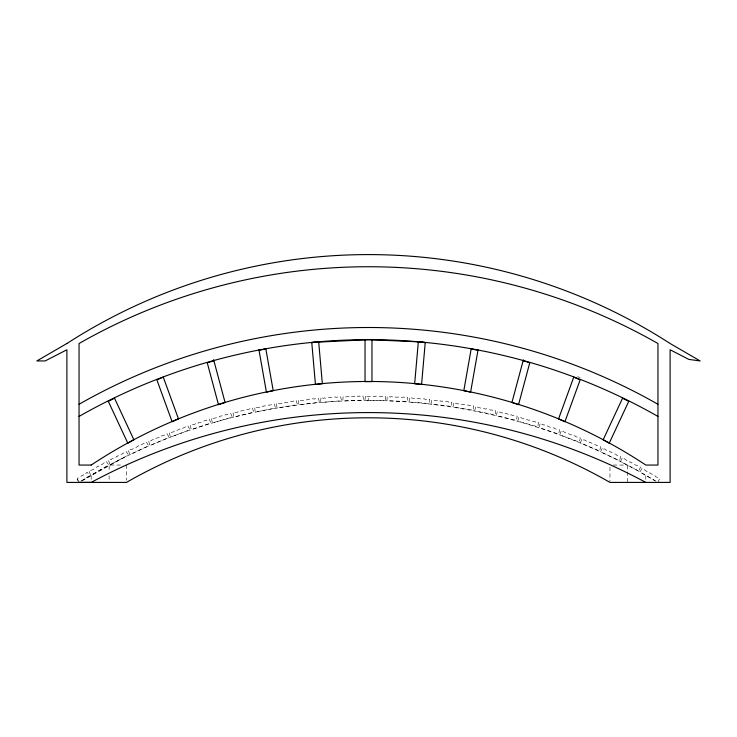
<?xml version="1.0" encoding="UTF-8"?>
<svg xmlns="http://www.w3.org/2000/svg" width="737" height="737" viewBox="0 0 737 737"><rect width="100%" height="100%" fill="white"/><g stroke="black" fill="none" stroke-linecap="round" stroke-linejoin="round"><path stroke-width="0.55" stroke-dasharray="3.69 2.76" d="M78.113 480.708L77.376 478.331L80.149 477.189L82.36 475.172L83.078 475.328L83.825 474.241L84.543 474.398L85.289 473.311L86.008 473.476L86.763 472.38L87.482 472.546L89.527 475.77L80.001 481.805M657.957 482.413L659.661 478.387L655.331 476.517L655.138 475.807L653.82 475.651L650.006 472.878L649.297 473.071L649.104 472.362L647.786 472.214L643.972 469.432L643.263 469.626L642.471 468.575L641.761 468.769L639.863 472.085L655.101 480.782M81.844 480.865L123.457 457.806M81.954 480.662A551.654 551.654 0 0 1 368.233 400.431L368.509 400.431C469.773 400.836 570.484 429.155 656.971 481.869M110.375 465.047L123.033 465.047M613.295 465.056L626.625 465.056M577.633 376.635L580.037 377.63M77.21 479.05L79.043 482.413M645.805 475.678L645.805 482.413M627.325 465.443L627.325 482.413M609.96 467.221L609.96 481.325M368.224 398.173L368.224 400.44M126.478 465.047L126.478 480.248M109.122 465.747L109.122 471.302M109.122 475.743L109.122 482.413M91.195 475.678L91.195 481.289M387.137 396.939L386.989 400.753L407.81 401.527L407.45 397.169L406.216 397.639L405.719 397.105L404.484 397.575L403.987 397.04L401.011 397.446L400.513 396.911L395.806 397.252L394.617 396.69L394.074 397.197L391.144 396.561L390.601 397.068L387.671 396.432L387.137 396.939M409.357 398.137L409.063 401.951L429.837 403.554L429.653 399.187L428.4 399.611L427.921 399.058L424.945 399.343L424.466 398.791L421.481 399.076L416.847 398.201L416.285 398.68L415.115 398.063L414.553 398.542L409.919 397.658L409.357 398.137M431.523 400.237L431.071 404.033L451.763 406.474L451.753 402.098L450.491 402.476L450.031 401.895L448.769 402.273L448.308 401.693L443.591 401.656L442.449 401.002L441.868 401.453L440.726 400.799L440.146 401.25L438.994 400.596L438.423 401.048L437.271 400.394L436.691 400.845L432.103 399.776L431.523 400.237M453.577 403.222L452.979 406.99L473.559 410.26L473.725 405.894L472.445 406.216L472.012 405.617L469.018 405.672L468.585 405.074L465.581 405.129L462.753 404.152L462.154 404.585L459.317 403.609L458.727 404.042L454.176 402.789L453.577 403.222M475.503 407.091L474.757 410.831L495.181 414.922L495.522 410.564L494.232 410.841L493.818 410.223L492.528 410.5L492.123 409.883L490.824 410.159L486.328 408.722L485.72 409.136L481.224 407.699L480.607 408.114L476.111 406.677L475.503 407.091M497.254 411.836L496.351 415.548L516.6 420.449L517.116 416.11L512.436 415.511L511.377 414.719L510.75 415.106L509.691 414.314L509.064 414.691L506.319 413.494L505.693 413.881L504.633 413.089L503.997 413.466L502.938 412.674L502.312 413.061L497.88 411.449L497.254 411.836M89.076 471.394L90.798 475.411L108.827 464.964L106.202 461.473L105.409 462.532L104.7 462.339L102.406 464.273L99.587 465.305L99.403 466.014L98.085 466.171L97.901 466.88L97.183 466.696L93.387 469.497L90.577 470.519L90.384 471.238L89.076 471.394M518.793 417.446L517.743 421.122L537.78 426.834L538.471 422.513L537.162 422.688L536.803 422.043L535.486 422.209L535.126 421.564L532.151 421.26L529.452 419.943L528.807 420.302L524.449 418.515L523.804 418.874L519.438 417.087L518.793 417.446M108.551 460.579L110.117 464.66L128.551 454.95L126.064 451.348L123.696 453.191L122.996 452.969L122.158 453.992L117.773 455.724L117.551 456.424L116.851 456.203L116.013 457.235L111.628 458.958L111.407 459.658L110.089 459.768L109.868 460.468L108.551 460.579M540.092 423.913L538.894 427.543L558.683 434.065L559.549 429.772L554.933 428.805L554.602 428.151L549.986 427.174L545.693 425.212L545.039 425.544L544.044 424.669L543.39 425L542.395 424.125L541.741 424.457L540.746 423.582L540.092 423.913M128.45 450.547L129.85 454.692L148.653 445.728L146.322 442.034L145.447 443.029L144.756 442.78L140.739 445.268L139.422 445.323L139.173 446.014L138.482 445.765L136.041 447.506L133.148 448.308L132.909 448.999L130.016 449.8L129.767 450.5L128.45 450.547M561.115 431.237L559.77 434.821L579.282 442.117L580.323 437.87L575.744 436.719L575.44 436.046L572.492 435.503L572.188 434.83L570.871 434.894L566.661 432.757L565.988 433.07L563.409 431.541L562.736 431.845L561.778 430.933L561.115 431.237M148.736 441.334L149.961 445.526L169.114 437.327L166.93 433.54L164.425 435.18L161.504 435.862L161.228 436.544L160.546 436.276L159.634 437.234L155.12 438.598L154.844 439.28L151.923 439.961L151.656 440.643L148.736 441.334M581.825 439.399L580.341 442.919L599.54 450.998L600.747 446.797L596.224 445.461L595.947 444.78L594.621 444.789L590.503 442.486L589.821 442.771L588.909 441.813L588.227 442.089L584.1 439.796L583.418 440.072L582.506 439.123L581.825 439.399M169.372 432.932L170.431 437.17L189.897 429.745L187.871 425.875L186.912 426.797L186.24 426.502L182.048 428.658L180.731 428.602L180.427 429.275L179.754 428.971L175.563 431.127L174.236 431.081L173.941 431.753L169.372 432.932M602.184 448.382L600.563 451.845L619.43 460.689L620.803 456.535L616.335 455.015L616.086 454.324L613.193 453.541L610.743 451.818L610.052 452.067L609.794 451.376L606.901 450.593L604.451 448.87L603.76 449.119L602.884 448.133L602.184 448.382M190.33 425.369L191.224 429.653L210.966 423.01L209.096 419.067L208.11 419.943L207.447 419.62L206.461 420.495L205.798 420.173L201.523 422.154L198.557 422.605L198.235 423.268L196.917 423.158L196.586 423.821L195.268 423.711L194.936 424.374L191.979 424.816L191.648 425.479L190.33 425.369M622.175 458.174L620.416 461.565L638.915 471.164L640.453 467.074L639.126 466.972L638.905 466.272L634.511 464.577L632.125 462.753L631.425 462.974L630.586 461.952L629.886 462.173L627.5 460.358L626.8 460.579L624.423 458.755L623.723 458.976L622.885 457.953L622.175 458.174M211.574 418.653L212.293 422.964L232.293 417.124L230.58 413.107L226.222 414.922L225.577 414.562L224.555 415.41L219.912 416.221L219.552 416.866L216.577 417.197L216.217 417.842L211.574 418.653M233.076 412.794L233.62 417.133L253.832 412.103L252.284 408.012L251.225 408.814L250.598 408.436L247.853 409.652L247.227 409.275L244.491 410.491L239.811 411.117L239.433 411.753L238.125 411.541L237.747 412.167L233.076 412.794M254.79 407.81L255.159 412.167L275.564 407.948L274.173 403.802L269.687 405.258L269.069 404.853L267.982 405.608L263.293 406.05L262.888 406.667L259.885 406.75L259.479 407.368L254.79 407.81M276.688 403.692L276.882 408.058L297.435 404.668L296.21 400.467L295.104 401.177L294.505 400.753L291.677 401.748L291.078 401.315L288.25 402.31L285.247 402.282L284.823 402.881L284.224 402.448L281.396 403.443L276.688 403.692M298.734 400.458L298.752 404.834L319.425 402.264L318.375 398.017L313.787 399.113L313.207 398.662L310.341 399.546L309.761 399.095L305.173 400.182L303.902 399.822L303.451 400.403L298.734 400.458M320.89 398.118L320.733 402.485L341.489 400.753L340.614 396.469L335.98 397.372L335.418 396.902L330.793 397.814L330.231 397.335L325.607 398.247L324.344 397.823L323.875 398.385L322.622 397.971L322.143 398.533L320.89 398.118M343.12 396.663L342.788 401.02L363.608 400.117L362.899 395.806L359.969 396.451L359.426 395.953L358.237 396.524L357.694 396.027L356.496 396.607L355.953 396.11L354.764 396.681L354.221 396.184L351.3 396.828L350.757 396.331L349.559 396.902L349.016 396.405L344.354 397.132L343.12 396.663M365.395 396.101L364.889 400.44L385.718 400.375L385.184 396.036L383.977 396.561L383.452 396.045L380.504 396.57L375.815 396.064L375.29 396.589L370.6 396.082L370.085 396.607L365.395 396.101"/><path stroke-width="1.11" d="M471.238 348.546L463.803 390.702L470.593 392.185L478.073 349.753M523.371 359.822L511.939 402.476L518.535 404.677L529.765 362.779L523.132 360.706M213.887 360.706L207.254 362.779L218.474 404.668L225.08 402.476L213.61 359.674M259.037 350.342L265.827 348.85M311.779 342.668L318.679 341.811L322.345 383.719L315.436 384.474L311.76 342.419L368.5 339.665L418.911 341.839M79.052 482.403L91.195 482.413A585.528 585.528 0 0 1 645.805 482.413M419.427 341.913L425.221 342.668M471.183 348.859L477.972 350.342M265.753 348.454L273.206 390.693L266.416 392.185L258.917 349.651M371.973 339.812L371.973 381.637L365.027 381.637L365.027 339.812M79.043 404.281A584.054 584.054 0 0 1 657.957 404.281M79.043 416.433A584.054 584.054 0 0 1 657.957 416.433M418.321 341.857L414.664 383.719L421.564 384.474L425.24 342.465L418.321 341.857M573.727 377.215L558.554 418.902L564.901 421.776L580.157 379.85L573.727 377.215M622.544 398.21L603.17 439.759L609.195 443.269L628.725 401.389L622.544 398.21M133.259 440.026L127.842 443.25L108.321 401.37L114.502 398.192L133.876 439.74L133.259 440.026M66.892 343.516L36.85 360.937L45.187 360.937L66.892 349.771L66.892 482.413L126.478 482.413A484.541 484.541 0 0 1 609.96 482.413L670.108 482.413L670.108 349.771L688.837 359.407L700.15 360.937L670.108 343.516A555.947 555.947 0 0 0 66.892 343.516M177.562 419.215L172.136 421.767L156.87 379.841L163.301 377.206L178.474 418.892L177.562 419.215M91.195 465.056L79.043 465.056L79.043 343.516A584.054 584.054 0 0 1 657.957 343.516L657.957 465.056L645.805 465.056A501.796 501.796 0 0 0 91.195 465.056"/></g></svg>
